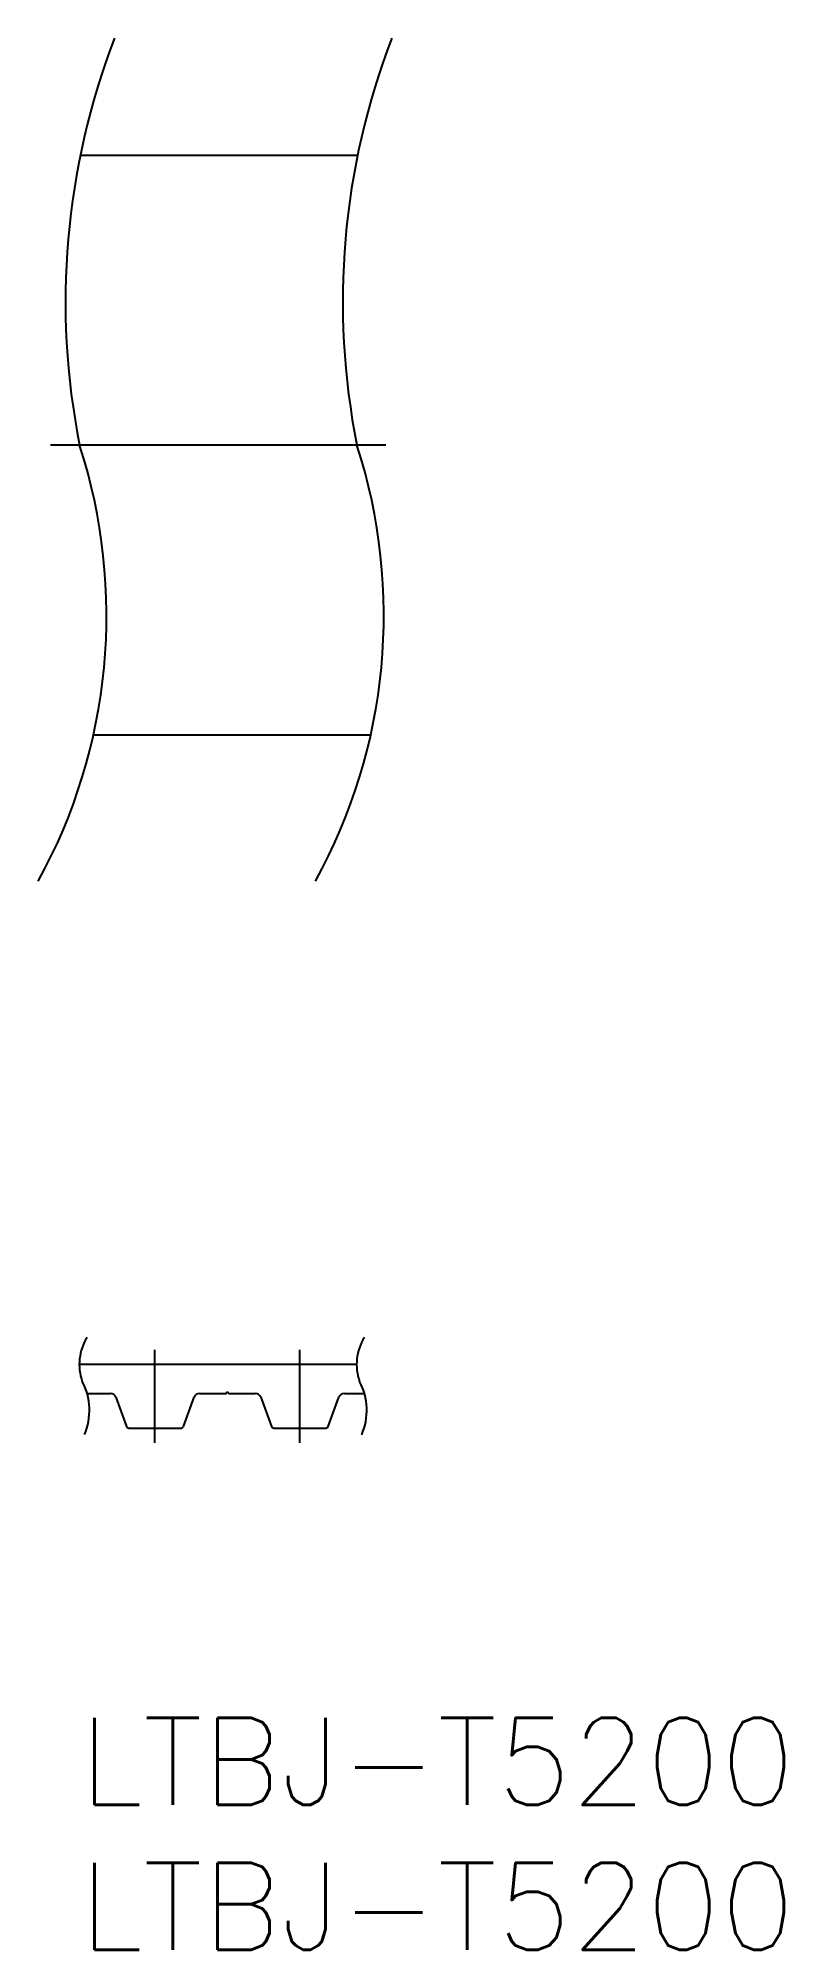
# Model space of a CAD drawing. Extents: x -1.4 to 24.3, y -8 to 58.
import ezdxf

# ---------------------------------------------------------------- set-up
doc = ezdxf.new("R2010")
doc.units = 0
doc.header["$LTSCALE"] = 0.5
doc.linetypes.add('CENTER', pattern=[50.8, 31.75, -6.35, 6.35, -6.35])
for name, color, linetype in [('MSM_CENTER', 1, 'CENTER'), ('MSM_CONTINUOUS', 7, 'CONTINUOUS'), ('MSM_NARROW', 5, 'CONTINUOUS'), ('MSM_PART_NUMBER', 7, 'CONTINUOUS')]:
    doc.layers.add(name, color=color, linetype=linetype)
doc.styles.get("Standard").update_dxf_attribs({"font": 'txt.shx', "height": 3, "bigfont": 'bigfont.shx'})

# ---------------------------------------------------------------- blocks, each defined once
blk = doc.blocks.new('*U9')
at = {"layer": 'MSM_PART_NUMBER'}
blk.add_text('LTBJ-T5200', height=3, dxfattribs=at).set_placement((0, -3))
blk = doc.blocks.new('*U10')
at = {"layer": 'MSM_PART_NUMBER'}
blk.add_text('LTBJ-T5200', height=3, dxfattribs=at).set_placement((0, -8))

msp = doc.modelspace()

# ---------------------------------------------------------------- linework, layer by layer
at = {"layer": 'MSM_CENTER'}
for p, q in [((10.57, 43.923), (-1, 43.923)), ((2.599, 9.5), (2.599, 12.7)), ((7.599, 9.5), (7.599, 12.7))]:
    msp.add_line(p, q, dxfattribs=at)
at = {"layer": 'MSM_CONTINUOUS'}
for p, q in [((9.589, 53.923), (0.019, 53.923)), ((10.045, 33.923), (0.475, 33.923)), ((9.559, 12.2), (-0.01, 12.2)), ((5.119, 11.23), (5.079, 11.23)), ((0.259, 11.2), (1.062, 11.2)), ((1.25, 11.068), (1.617, 10.06)), ((3.581, 10.06), (3.948, 11.068)), ((4.136, 11.2), (5.049, 11.2)), ((5.149, 11.2), (6.062, 11.2)), ((6.25, 11.068), (6.617, 10.06)), ((8.581, 10.06), (8.948, 11.068)), ((9.136, 11.2), (9.828, 11.2)), ((1.699, 10), (3.499, 10)), ((6.699, 10), (8.499, 10))]:
    msp.add_line(p, q, dxfattribs=at)
for centre, radius, start, end in [((5.049, 11.22), 0.02, 270, 0), ((5.079, 11.22), 0.01, 90, 180), ((5.119, 11.22), 0.01, 0, 90), ((5.149, 11.22), 0.02, 180, 270), ((1.062, 11), 0.2, 20, 90), ((4.136, 11), 0.2, 90, 160), ((6.062, 11), 0.2, 20, 90), ((9.136, 11), 0.2, 90, 160), ((1.722, 10.118), 0.12, 208.74016, 258.76554), ((3.476, 10.118), 0.12, 281.23446, 331.25984), ((6.722, 10.118), 0.12, 208.74016, 258.76554), ((8.476, 10.118), 0.12, 281.23446, 331.25984)]:
    msp.add_arc(centre, radius, start, end, dxfattribs=at)
at = {"layer": 'MSM_NARROW'}
for centre, radius, start, end in [((24.833, 48.875), 25.322, 158.94623, 191.27883), ((34.403, 48.875), 25.322, 158.94623, 191.27883), ((24.249, 62.156), 14.161, 197.25932, 197.27128), ((-18.094, 38.052), 19.023, 331.1714, 17.97522), ((-8.524, 38.052), 19.023, 331.1714, 17.97522), ((1.738, 12.203), 1.749, 147.78066, 199.73551), ((11.308, 12.2), 1.749, 147.78066, 199.73551), ((-1.759, 10.623), 2.099, 336.33329, 28.12906), ((7.811, 10.62), 2.099, 336.33329, 28.12906)]:
    msp.add_arc(centre, radius, start, end, dxfattribs=at)

# ---------------------------------------------------------------- block references
at = {"layer": 'MSM_CONTINUOUS'}
for name in ['*U9', '*U10']:
    msp.add_blockref(name, (0, 0), dxfattribs=at)

doc.saveas('drawing.dxf')
